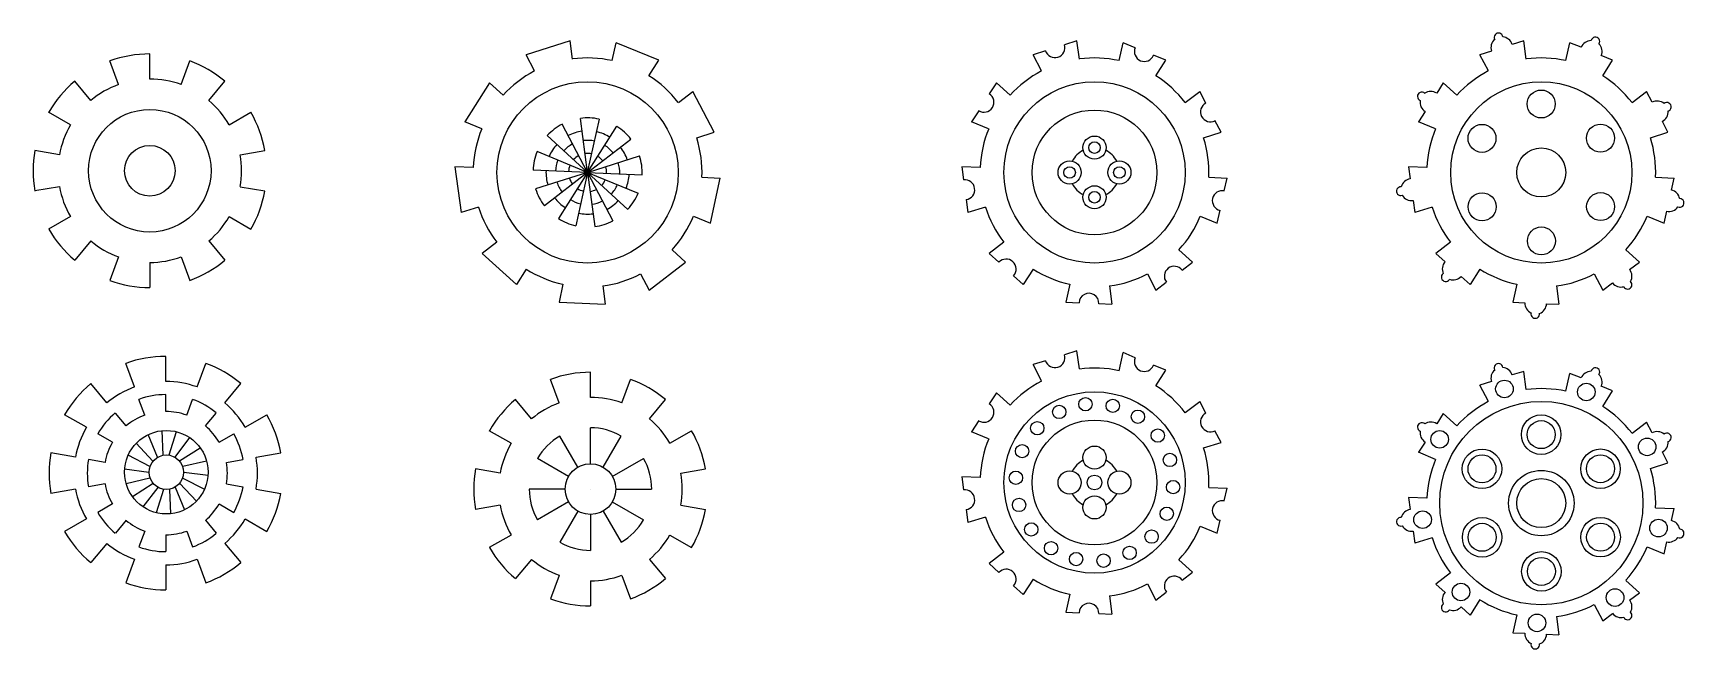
# Model space of a CAD drawing. Header units: inches. Extents: x 12 to 155, y 17 to 70.
import ezdxf

# ---------------------------------------------------------------- set-up
doc = ezdxf.new("R2010")
doc.units = ezdxf.units.IN
doc.header["$MEASUREMENT"] = 0
doc.layers.add('type', color=1, linetype='Continuous')

# ---------------------------------------------------------------- blocks, each defined once
blk = doc.blocks.new('*U7')
blk.add_line((-0.64, -0.84), (0.64, 0.84))
blk = doc.blocks.new('*U8')
at = {"layer": 'type', "color": 0, "linetype": 'ByBlock', "lineweight": -2, "transparency": 16777216}
for p, rotation in [((14.23, 23.62), 79.99999999999997), ((14.94, 24.16), 60), ((15.79, 24.42), 39.99999999999996), ((16.68, 24.38), 19.99999999999997), ((18.15, 23.43), 339.9999999999999), ((13.55, 22), 119.9999999999999), ((13.75, 22.87), 99.99999999999996), ((18.56, 22.64), 319.9999999999999), ((13.66, 21.12), 139.9999999999999), ((18.47, 20.89), 279.9999999999999), ((18.67, 21.75), 299.9999999999999), ((14.07, 20.33), 159.9999999999999), ((14.72, 19.72), 180), ((15.54, 19.38), 199.9999999999999), ((16.43, 19.34), 219.9999999999999), ((17.28, 19.6), 239.9999999999999), ((17.99, 20.14), 259.9999999999998)]:
    blk.add_blockref('*U7', p, dxfattribs=dict(at, rotation=rotation))
blk.add_blockref('*U7', (17.5, 24.03), dxfattribs=at)
blk = doc.blocks.new('*U11')
blk.add_circle((0, 0), 0.578)
blk = doc.blocks.new('*U12')
at = {"color": 0, "linetype": 'ByBlock', "lineweight": -2, "transparency": 16777216}
for p, rotation in [((103.16, 38.01), 319.9999999999997), ((105.52, 37.87), 299.9999999999997), ((100.89, 37.34), 339.9999999999999), ((107.69, 36.93), 279.9999999999997), ((109.41, 35.3), 259.9999999999998), ((97.68, 33.95), 19.99999999999999), ((110.46, 33.19), 239.9999999999997), ((97.14, 31.65), 39.99999999999996), ((110.74, 30.84), 219.9999999999997), ((97.41, 29.3), 59.99999999999997), ((110.19, 28.54), 199.9999999999998), ((98.47, 27.18), 79.99999999999991), ((108.88, 26.56), 180), ((100.18, 25.56), 99.99999999999991), ((106.98, 25.15), 159.9999999999998), ((102.35, 24.62), 119.9999999999998), ((104.72, 24.48), 139.9999999999998)]:
    blk.add_blockref('*U11', p, dxfattribs=dict(at, rotation=rotation))
blk.add_blockref('*U11', (98.99, 35.93), dxfattribs=at)
blk = doc.blocks.new('*U13')
at = {"layer": 'type'}
blk.add_circle((0, 0), 1.71, dxfattribs=at)
blk = doc.blocks.new('*U14')
at = {"layer": 'type', "color": 0, "linetype": 'ByBlock', "lineweight": -2, "transparency": 16777216}
blk.add_blockref('*U13', (142.58, 35.38), dxfattribs=at)
for p, rotation in [((137.46, 32.42), 59.99999999999997), ((147.71, 32.43), 300), ((137.47, 26.5), 119.9999999999999), ((147.72, 26.51), 239.9999999999999), ((142.6, 23.55), 180)]:
    blk.add_blockref('*U13', p, dxfattribs=dict(at, rotation=rotation))

msp = doc.modelspace()

# ---------------------------------------------------------------- linework, layer by layer
for p, q in [((58.58, 69.44), (54.77, 68.23)), ((58.79, 67.86), (58.58, 69.44)), ((62.22, 67.72), (62.56, 69.27)), ((66.25, 67.75), (62.56, 69.27)), ((99.7, 68.58), (98.62, 68.23)), ((102.42, 69.44), (101.34, 69.1)), ((102.63, 67.86), (102.42, 69.44)), ((106.07, 67.72), (106.41, 69.27)), ((107.46, 68.84), (106.41, 69.27)), ((138.28, 68.55), (137.27, 68.23)), ((141.08, 69.44), (140.07, 69.12)), ((141.29, 67.86), (141.08, 69.44)), ((144.72, 67.72), (145.06, 69.27)), ((146.04, 68.87), (145.06, 69.27)), ((19.5, 65.65), (18.76, 67.69)), ((22.22, 66.13), (22.22, 68.3)), ((24.93, 65.65), (25.67, 67.69)), ((55.51, 66.83), (54.77, 68.23)), ((65.4, 66.41), (66.25, 67.75)), ((99.35, 66.83), (98.62, 68.23)), ((110.1, 67.75), (109.05, 68.18)), ((109.24, 66.41), (110.1, 67.75)), ((138.01, 66.83), (137.27, 68.23)), ((148.75, 67.75), (147.78, 68.15)), ((147.9, 66.41), (148.75, 67.75)), ((17.12, 64.28), (15.73, 65.94)), ((27.32, 64.28), (28.71, 65.94)), ((51.61, 65.8), (49.47, 62.43)), ((52.78, 64.73), (51.61, 65.8)), ((95.45, 65.8), (94.84, 64.84)), ((96.63, 64.73), (95.45, 65.8)), ((134.11, 65.8), (133.54, 64.91)), ((135.28, 64.73), (134.11, 65.8)), ((67.94, 64.09), (69.2, 65.06)), ((71.05, 61.52), (69.2, 65.06)), ((111.78, 64.09), (113.04, 65.06)), ((113.57, 64.05), (113.04, 65.06)), ((150.44, 64.09), (151.7, 65.06)), ((152.19, 64.12), (151.7, 65.06)), ((15.35, 62.17), (13.47, 63.25)), ((29.09, 62.17), (30.96, 63.25)), ((93.92, 63.39), (93.31, 62.43)), ((132.53, 63.32), (131.97, 62.43)), ((50.94, 61.83), (49.47, 62.43)), ((69.53, 61.04), (71.05, 61.52)), ((94.78, 61.83), (93.31, 62.43)), ((113.37, 61.04), (114.89, 61.52)), ((114.89, 61.52), (114.36, 62.53)), ((133.44, 61.83), (131.97, 62.43)), ((152.03, 61.04), (153.54, 61.52)), ((153.54, 61.52), (153.06, 62.45)), ((14.41, 59.58), (12.27, 59.95)), ((30.03, 59.58), (32.16, 59.95)), ((48.61, 58.54), (49.14, 54.58)), ((50.2, 58.47), (48.61, 58.54)), ((69.98, 57.63), (71.57, 57.56)), ((70.71, 53.67), (71.57, 57.56)), ((94.04, 58.47), (92.46, 58.54)), ((92.46, 58.54), (92.61, 57.41)), ((113.83, 57.63), (115.42, 57.56)), ((115.17, 56.45), (115.42, 57.56)), ((132.7, 58.47), (131.11, 58.54)), ((131.11, 58.54), (131.25, 57.49)), ((152.48, 57.63), (154.07, 57.56)), ((153.84, 56.53), (154.07, 57.56)), ((14.41, 56.82), (12.27, 56.45)), ((30.03, 56.82), (32.16, 56.45)), ((92.83, 55.71), (92.98, 54.58)), ((50.65, 55.06), (49.14, 54.58)), ((69.24, 54.27), (70.71, 53.67)), ((94.5, 55.06), (92.98, 54.58)), ((113.09, 54.27), (114.56, 53.67)), ((114.56, 53.67), (114.8, 54.78)), ((131.5, 55.63), (131.64, 54.58)), ((133.15, 55.06), (131.64, 54.58)), ((151.74, 54.27), (153.21, 53.67)), ((153.21, 53.67), (153.44, 54.7)), ((15.35, 54.24), (13.47, 53.15)), ((29.09, 54.24), (30.96, 53.15)), ((17.12, 52.13), (15.73, 50.46)), ((27.32, 52.13), (28.71, 50.46)), ((52.24, 52.01), (50.98, 51.04)), ((96.09, 52.01), (94.83, 51.04)), ((134.74, 52.01), (133.48, 51.04)), ((19.5, 50.75), (18.76, 48.71)), ((22.22, 50.27), (22.22, 48.1)), ((24.93, 50.75), (25.67, 48.71)), ((50.98, 51.04), (53.93, 48.35)), ((65.41, 47.86), (68.57, 50.3)), ((67.4, 51.37), (68.57, 50.3)), ((94.83, 51.04), (95.67, 50.28)), ((111.24, 51.37), (112.42, 50.3)), ((111.52, 49.6), (112.42, 50.3)), ((133.48, 51.04), (134.26, 50.33)), ((149.9, 51.37), (151.07, 50.3)), ((150.23, 49.65), (151.07, 50.3)), ((54.78, 49.69), (53.93, 48.35)), ((64.67, 49.27), (65.41, 47.86)), ((96.94, 49.12), (97.77, 48.35)), ((98.63, 49.69), (97.77, 48.35)), ((108.52, 49.27), (109.25, 47.86)), ((109.25, 47.86), (110.15, 48.56)), ((135.65, 49.06), (136.43, 48.35)), ((137.28, 49.69), (136.43, 48.35)), ((147.17, 49.27), (147.91, 47.86)), ((57.96, 48.38), (57.62, 46.83)), ((61.4, 48.24), (61.61, 46.66)), ((101.81, 48.38), (101.46, 46.83)), ((105.24, 48.24), (105.45, 46.66)), ((140.46, 48.38), (140.12, 46.83)), ((143.89, 48.24), (144.1, 46.66)), ((147.91, 47.86), (148.75, 48.51)), ((57.62, 46.83), (61.61, 46.66)), ((101.46, 46.83), (102.6, 46.78)), ((104.32, 46.71), (105.45, 46.66)), ((140.12, 46.83), (141.17, 46.78)), ((143.05, 46.7), (144.1, 46.66)), ((20.89, 39.5), (20.15, 41.54)), ((23.6, 39.98), (23.6, 42.15)), ((26.31, 39.5), (27.06, 41.54)), ((99.7, 41.77), (98.62, 41.43)), ((99.35, 40.02), (98.62, 41.43)), ((102.42, 42.63), (101.34, 42.29)), ((102.63, 41.06), (102.42, 42.63)), ((106.07, 40.91), (106.41, 42.47)), ((107.46, 42.03), (106.41, 42.47)), ((57.62, 38.12), (56.88, 40.16)), ((60.34, 38.6), (60.34, 40.77)), ((63.05, 38.12), (63.79, 40.16)), ((110.1, 40.94), (109.05, 41.38)), ((109.24, 39.6), (110.1, 40.94)), ((141.08, 40.85), (140.07, 40.54)), ((141.29, 39.28), (141.08, 40.85)), ((144.72, 39.13), (145.06, 40.68)), ((146.04, 40.28), (145.06, 40.68)), ((18.5, 38.13), (17.11, 39.79)), ((28.7, 38.13), (30.09, 39.79)), ((95.45, 39), (94.84, 38.04)), ((96.63, 37.92), (95.45, 39)), ((138.28, 39.97), (137.27, 39.65)), ((138.01, 38.24), (137.27, 39.65)), ((148.75, 39.16), (147.78, 39.57)), ((147.9, 37.82), (148.75, 39.16)), ((55.24, 36.74), (53.85, 38.41)), ((65.44, 36.74), (66.83, 38.41)), ((111.78, 37.28), (113.04, 38.25)), ((113.57, 37.24), (113.04, 38.25)), ((134.11, 37.22), (133.54, 36.32)), ((135.28, 36.14), (134.11, 37.22)), ((16.73, 36.02), (14.85, 37.1)), ((30.47, 36.02), (32.35, 37.1)), ((53.47, 34.63), (51.59, 35.72)), ((60.34, 32.85), (60.34, 35.96)), ((67.21, 34.63), (69.08, 35.72)), ((93.92, 36.59), (93.31, 35.63)), ((114.89, 34.71), (114.36, 35.72)), ((150.44, 35.5), (151.7, 36.47)), ((152.19, 35.53), (151.7, 36.47)), ((59.24, 32.56), (57.69, 35.25)), ((61.43, 32.56), (62.99, 35.25)), ((94.78, 35.02), (93.31, 35.63)), ((113.37, 34.23), (114.89, 34.71)), ((132.53, 34.74), (131.97, 33.85)), ((15.79, 33.43), (13.65, 33.8)), ((31.41, 33.43), (33.55, 33.8)), ((58.44, 31.76), (55.75, 33.32)), ((62.23, 31.76), (64.92, 33.32)), ((133.44, 33.24), (131.97, 33.85)), ((152.03, 32.45), (153.54, 32.93)), ((153.54, 32.93), (153.06, 33.87)), ((52.53, 32.05), (50.39, 32.42)), ((68.15, 32.05), (70.28, 32.42)), ((94.04, 31.66), (92.46, 31.73)), ((92.46, 31.73), (92.61, 30.6)), ((15.79, 30.67), (13.65, 30.3)), ((31.41, 30.67), (33.55, 30.3)), ((58.15, 30.67), (55.04, 30.67)), ((60.34, 30.67), (60.34, 30.67)), ((62.52, 30.67), (65.63, 30.67)), ((113.83, 30.82), (115.42, 30.76)), ((115.17, 29.65), (115.42, 30.76)), ((52.53, 29.29), (50.39, 28.91)), ((58.44, 29.57), (55.75, 28.02)), ((59.24, 28.77), (57.69, 26.08)), ((61.43, 28.77), (62.99, 26.08)), ((62.23, 29.57), (64.92, 28.02)), ((68.15, 29.29), (70.28, 28.91)), ((92.83, 28.9), (92.98, 27.77)), ((132.7, 29.88), (131.11, 29.95)), ((131.11, 29.95), (131.25, 28.9)), ((152.48, 29.04), (154.07, 28.98)), ((153.84, 27.95), (154.07, 28.98)), ((16.73, 28.09), (14.85, 27)), ((30.47, 28.09), (32.35, 27)), ((60.34, 28.48), (60.34, 25.37)), ((94.5, 28.25), (92.98, 27.77)), ((113.09, 27.47), (114.56, 26.86)), ((114.56, 26.86), (114.8, 27.97)), ((18.5, 25.98), (17.11, 24.31)), ((28.7, 25.98), (30.09, 24.31)), ((53.47, 26.7), (51.59, 25.62)), ((67.21, 26.7), (69.08, 25.62)), ((131.5, 27.04), (131.64, 25.99)), ((133.15, 26.47), (131.64, 25.99)), ((153.21, 25.08), (153.44, 26.11)), ((20.89, 24.6), (20.15, 22.56)), ((26.31, 24.6), (27.06, 22.56)), ((55.24, 24.59), (53.85, 22.93)), ((65.44, 24.59), (66.83, 22.93)), ((96.09, 25.21), (94.83, 24.24)), ((111.24, 24.56), (112.42, 23.49)), ((151.74, 25.69), (153.21, 25.08)), ((23.6, 24.12), (23.6, 21.95)), ((57.62, 23.21), (56.88, 21.18)), ((63.05, 23.21), (63.79, 21.18)), ((94.83, 24.24), (95.67, 23.47)), ((98.63, 22.89), (97.77, 21.55)), ((111.52, 22.8), (112.42, 23.49)), ((134.74, 23.43), (133.48, 22.46)), ((60.34, 22.74), (60.34, 20.57)), ((96.94, 22.31), (97.77, 21.55)), ((101.81, 21.58), (101.46, 20.02)), ((105.24, 21.43), (105.45, 19.85)), ((108.52, 22.47), (109.25, 21.06)), ((109.25, 21.06), (110.15, 21.75)), ((133.48, 22.46), (134.26, 21.74)), ((149.9, 22.78), (151.07, 21.71)), ((150.23, 21.07), (151.07, 21.71)), ((101.46, 20.02), (102.6, 19.97)), ((135.65, 20.48), (136.43, 19.77)), ((137.28, 21.11), (136.43, 19.77)), ((147.17, 20.69), (147.91, 19.28)), ((104.32, 19.9), (105.45, 19.85)), ((140.46, 19.8), (140.12, 18.24)), ((143.89, 19.65), (144.1, 18.07)), ((147.91, 19.28), (148.75, 19.92)), ((140.12, 18.24), (141.17, 18.2)), ((143.05, 18.12), (144.1, 18.07))]:
    msp.add_line(p, q)
for centre, radius in [((142.58, 63.97), 1.21), ((137.46, 61), 1.21), ((147.71, 61.02), 1.21), ((142.59, 58.05), 2.12), ((137.47, 55.08), 1.21), ((147.72, 55.1), 1.21), ((142.6, 52.13), 1.21), ((142.58, 35.38), 1.21), ((137.46, 32.42), 1.21), ((147.71, 32.43), 1.21), ((142.59, 29.46), 2.12), ((137.47, 26.5), 1.21), ((147.72, 26.51), 1.21), ((142.6, 23.55), 1.21)]:
    msp.add_circle(centre, radius)
for centre, radius, start, end in [((138.89, 69.73), 0.374, 6.0894, 209.0584), ((100.52, 68.84), 0.859, 197.5739, 17.5739), ((108.25, 68.51), 0.859, 157.5739, 337.5739), ((139.17, 68.84), 0.939, 130.543, 197.5739), ((139.17, 68.84), 0.939, 17.5739, 84.6048), ((146.91, 68.51), 0.939, 90.543, 157.5739), ((147.27, 69.38), 0.374, 326.0894, 169.0584), ((146.91, 68.51), 0.939, 337.5739, 44.6048), ((22.22, 58.2), 10.1, 90, 110), ((22.22, 58.2), 10.1, 50, 70), ((60.09, 58.05), 9.9, 77.5739, 97.5739), ((103.94, 58.05), 9.9, 77.5739, 97.5739), ((142.59, 58.05), 9.9, 77.5739, 97.5739), ((22.22, 58.2), 10.1, 130, 150), ((22.22, 58.2), 7.93, 70, 90), ((60.09, 58.05), 9.9, 117.5739, 137.5739), ((60.09, 58.05), 9.9, 37.5739, 57.5739), ((103.94, 58.05), 9.9, 117.5739, 137.5739), ((103.94, 58.05), 9.9, 37.5739, 57.5739), ((142.59, 58.05), 9.9, 117.5739, 137.5739), ((142.59, 58.05), 9.9, 37.5739, 57.5739), ((22.22, 58.2), 7.93, 110, 130), ((22.22, 58.2), 7.93, 30, 50), ((94.38, 64.12), 0.859, 237.5739, 57.5739), ((132.25, 64.62), 0.374, 46.0894, 249.0584), ((133.04, 64.12), 0.939, 170.543, 237.5739), ((133.04, 64.12), 0.939, 57.5739, 124.6048), ((22.22, 58.2), 10.1, 10, 30), ((113.97, 63.29), 0.859, 117.5739, 297.5739), ((152.62, 63.29), 0.939, 50.543, 117.5739), ((152.62, 63.29), 0.939, 297.5739, 4.6048), ((153.45, 63.72), 0.374, 286.0894, 129.0584), ((22.22, 58.2), 7.93, 150, 170), ((60.09, 58.05), 9.9, 157.5739, 177.5739), ((103.94, 58.05), 9.9, 157.5739, 177.5739), ((142.59, 58.05), 9.9, 157.5739, 177.5739), ((60.09, 58.05), 9.9, 357.5739, 17.5739), ((103.94, 58.05), 9.9, 357.5739, 17.5739), ((142.59, 58.05), 9.9, 357.5739, 17.5739), ((22.22, 58.2), 10.1, 170, 190), ((22.22, 58.2), 7.93, 350, 10), ((92.72, 56.56), 0.859, 277.5739, 97.5739), ((131.37, 56.56), 0.939, 97.5739, 164.6048), ((22.22, 58.2), 7.93, 190, 210), ((22.22, 58.2), 10.1, 330, 350), ((114.99, 55.61), 0.859, 77.5739, 257.5739), ((130.44, 56.43), 0.374, 86.0894, 289.0584), ((131.37, 56.56), 0.939, 210.543, 277.5739), ((153.64, 55.61), 0.939, 10.543, 77.5739), ((154.56, 55.41), 0.374, 246.0894, 89.0584), ((60.09, 58.05), 9.9, 197.5739, 217.5739), ((60.09, 58.05), 9.9, 317.5739, 337.5739), ((103.94, 58.05), 9.9, 197.5739, 217.5739), ((103.94, 58.05), 9.9, 317.5739, 337.5739), ((142.59, 58.05), 9.9, 197.5739, 217.5739), ((142.59, 58.05), 9.9, 317.5739, 337.5739), ((153.64, 55.61), 0.939, 257.5739, 324.6048), ((22.22, 58.2), 10.1, 210, 230), ((22.22, 58.2), 7.93, 310, 330), ((22.22, 58.2), 7.93, 230, 250), ((22.22, 58.2), 7.93, 270, 290), ((22.22, 58.2), 10.1, 290, 310), ((96.3, 49.7), 0.859, 317.5739, 137.5739), ((134.96, 49.7), 0.939, 137.5739, 204.6048), ((22.22, 58.2), 10.1, 250, 270), ((60.09, 58.05), 9.9, 237.5739, 257.5739), ((60.09, 58.05), 9.9, 277.5739, 297.5739), ((103.94, 58.05), 9.9, 237.5739, 257.5739), ((103.94, 58.05), 9.9, 277.5739, 297.5739), ((110.84, 49.08), 0.859, 37.5739, 217.5739), ((134.32, 49), 0.374, 126.0894, 329.0584), ((134.96, 49.7), 0.939, 250.543, 317.5739), ((142.59, 58.05), 9.9, 237.5739, 257.5739), ((142.59, 58.05), 9.9, 277.5739, 297.5739), ((150.06, 48.34), 0.374, 206.0894, 49.0584), ((149.49, 49.08), 0.939, 330.543, 37.5739), ((103.46, 46.74), 0.859, 357.5739, 177.5739), ((149.49, 49.08), 0.939, 217.5739, 284.6048), ((142.11, 46.74), 0.939, 177.5739, 244.6048), ((142.07, 45.81), 0.374, 166.0894, 9.0584), ((142.11, 46.74), 0.939, 290.543, 357.5739), ((23.6, 32.05), 10.1, 90, 110), ((23.6, 32.05), 10.1, 50, 70), ((100.52, 42.03), 0.859, 197.5739, 17.5739), ((108.25, 41.7), 0.859, 157.5739, 337.5739), ((138.89, 41.15), 0.374, 6.0894, 209.0584), ((60.34, 30.67), 10.1, 90, 110), ((60.34, 30.67), 10.1, 50, 70), ((103.94, 31.24), 9.9, 117.5739, 137.5739), ((103.94, 31.24), 9.9, 77.5739, 97.5739), ((139.17, 40.25), 0.939, 130.543, 197.5739), ((139.17, 40.25), 0.939, 17.5739, 84.6048), ((146.91, 39.92), 0.939, 90.543, 157.5739), ((147.27, 40.79), 0.374, 326.0894, 169.0584), ((146.91, 39.92), 0.939, 337.5739, 44.6048), ((23.6, 32.05), 10.1, 130, 150), ((23.6, 32.05), 7.93, 110, 130), ((23.6, 32.05), 7.93, 70, 90), ((60.34, 30.67), 7.93, 70, 90), ((103.94, 31.24), 9.9, 37.5739, 57.5739), ((142.59, 29.46), 9.9, 77.5739, 97.5739), ((23.6, 32.05), 7.93, 30, 50), ((60.34, 30.67), 10.1, 130, 150), ((60.34, 30.67), 7.93, 110, 130), ((94.38, 37.31), 0.859, 237.5739, 57.5739), ((113.97, 36.48), 0.859, 117.5739, 297.5739), ((142.59, 29.46), 9.9, 117.5739, 137.5739), ((142.59, 29.46), 9.9, 37.5739, 57.5739), ((23.6, 32.05), 7.93, 150, 170), ((23.6, 32.05), 10.1, 10, 30), ((60.34, 30.67), 5.3, 60, 90), ((60.34, 30.67), 7.93, 30, 50), ((60.34, 30.67), 10.1, 10, 30), ((132.25, 36.04), 0.374, 46.0894, 249.0584), ((133.04, 35.53), 0.939, 57.5739, 124.6048), ((60.34, 30.67), 7.93, 150, 170), ((60.34, 30.67), 5.3, 120, 150), ((103.94, 31.24), 9.9, 157.5739, 177.5739), ((133.04, 35.53), 0.939, 170.543, 237.5739), ((152.62, 34.7), 0.939, 50.543, 117.5739), ((152.62, 34.7), 0.939, 297.5739, 4.6048), ((153.45, 35.14), 0.374, 286.0894, 129.0584), ((23.6, 32.05), 10.1, 170, 190), ((23.6, 32.05), 7.93, 350, 10), ((60.34, 30.67), 5.3, 0, 30), ((103.94, 31.24), 9.9, 357.5739, 17.5739), ((142.59, 29.46), 9.9, 157.5739, 177.5739), ((60.34, 30.67), 10.1, 170, 190), ((60.34, 30.67), 7.93, 350, 10), ((142.59, 29.46), 9.9, 357.5739, 17.5739), ((23.6, 32.05), 7.93, 190, 210), ((23.6, 32.05), 10.1, 330, 350), ((60.34, 30.67), 5.3, 180, 210), ((92.72, 29.75), 0.859, 277.5739, 97.5739), ((60.34, 30.67), 7.93, 190, 210), ((60.34, 30.67), 10.1, 330, 350), ((114.99, 28.81), 0.859, 77.5739, 257.5739), ((131.37, 27.97), 0.939, 97.5739, 164.6048), ((23.6, 32.05), 7.93, 310, 330), ((60.34, 30.67), 5.3, 300, 330), ((103.94, 31.24), 9.9, 197.5739, 217.5739), ((103.94, 31.24), 9.9, 317.5739, 337.5739), ((130.44, 27.85), 0.374, 86.0894, 289.0584), ((131.37, 27.97), 0.939, 210.543, 277.5739), ((153.64, 27.03), 0.939, 10.543, 77.5739), ((154.56, 26.83), 0.374, 246.0894, 89.0584), ((23.6, 32.05), 10.1, 210, 230), ((23.6, 32.05), 7.93, 230, 250), ((60.34, 30.67), 5.3, 240, 270), ((60.34, 30.67), 7.93, 310, 330), ((142.59, 29.46), 9.9, 197.5739, 217.5739), ((153.64, 27.03), 0.939, 257.5739, 324.6048), ((23.6, 32.05), 7.93, 270, 290), ((23.6, 32.05), 10.1, 290, 310), ((60.34, 30.67), 10.1, 210, 230), ((60.34, 30.67), 7.93, 230, 250), ((142.59, 29.46), 9.9, 317.5739, 337.5739), ((60.34, 30.67), 7.93, 270, 290), ((60.34, 30.67), 10.1, 290, 310), ((96.3, 22.89), 0.859, 317.5739, 137.5739), ((103.94, 31.24), 9.9, 237.5739, 257.5739), ((110.84, 22.28), 0.859, 37.5739, 217.5739), ((23.6, 32.05), 10.1, 250, 270), ((103.94, 31.24), 9.9, 277.5739, 297.5739), ((134.96, 21.11), 0.939, 137.5739, 204.6048), ((60.34, 30.67), 10.1, 250, 270), ((103.46, 19.94), 0.859, 357.5739, 177.5739), ((134.32, 20.42), 0.374, 126.0894, 329.0584), ((134.96, 21.11), 0.939, 250.543, 317.5739), ((142.59, 29.46), 9.9, 237.5739, 257.5739), ((142.59, 29.46), 9.9, 277.5739, 297.5739), ((150.06, 19.75), 0.374, 206.0894, 49.0584), ((149.49, 20.5), 0.939, 330.543, 37.5739), ((149.49, 20.5), 0.939, 217.5739, 284.6048), ((142.11, 18.16), 0.939, 177.5739, 244.6048), ((142.07, 17.22), 0.374, 166.0894, 9.0584), ((142.11, 18.16), 0.939, 290.543, 357.5739)]:
    msp.add_arc(centre, radius, start, end)
at = {"layer": 'Defpoints'}
for centre, radius in [((22.22, 58.2), 2.19), ((103.94, 60.2), 0.5), ((101.79, 58.05), 0.5), ((106.09, 58.05), 0.5), ((103.94, 55.9), 0.5), ((23.65, 32.13), 1.49)]:
    msp.add_circle(centre, radius, dxfattribs=at)
at = {"layer": 'type'}
for p, q in [((60.09, 58.05), (57.9, 62.24)), ((60.09, 58.05), (59.47, 62.73)), ((60.09, 58.05), (61.11, 62.66)), ((60.09, 58.05), (62.62, 62.04)), ((60.09, 58.05), (56.6, 61.24)), ((60.09, 58.05), (63.83, 60.93)), ((60.09, 58.05), (55.72, 59.85)), ((60.09, 58.05), (64.59, 59.48)), ((60.09, 58.05), (55.37, 58.25)), ((60.09, 58.05), (55.59, 56.62)), ((60.09, 58.05), (56.35, 55.17)), ((60.09, 58.05), (57.56, 54.06)), ((60.09, 58.05), (59.07, 53.44)), ((60.09, 58.05), (60.71, 53.37)), ((60.09, 58.05), (62.28, 53.86)), ((60.09, 58.05), (63.58, 54.86)), ((60.09, 58.05), (64.46, 56.25)), ((60.09, 58.05), (64.81, 57.85)), ((23.6, 37.38), (23.6, 38.84)), ((20.18, 36.13), (19.24, 37.25)), ((21.78, 37.06), (21.28, 38.43)), ((25.42, 37.06), (25.92, 38.43)), ((27.03, 36.13), (27.96, 37.25)), ((18.99, 34.72), (17.72, 35.44)), ((28.22, 34.72), (29.48, 35.44)), ((18.35, 32.98), (16.92, 33.23)), ((28.85, 32.98), (30.28, 33.23)), ((18.35, 31.13), (16.92, 30.87)), ((28.85, 31.13), (30.28, 30.87)), ((18.99, 29.39), (17.72, 28.66)), ((28.22, 29.39), (29.48, 28.66)), ((20.18, 27.97), (19.24, 26.85)), ((27.03, 27.97), (27.96, 26.85)), ((21.78, 27.04), (21.28, 25.67)), ((23.6, 26.72), (23.6, 25.26)), ((25.42, 27.04), (25.92, 25.67))]:
    msp.add_line(p, q, dxfattribs=at)
for centre, radius in [((60.09, 58.05), 7.84), ((103.94, 58.05), 7.84), ((142.59, 58.05), 7.84), ((22.22, 58.2), 5.3), ((103.94, 58.05), 5.4), ((103.94, 60.2), 1), ((101.79, 58.05), 1), ((106.09, 58.05), 1), ((103.94, 55.9), 1), ((139.4, 39.33), 0.76), ((103.94, 31.24), 7.84), ((146.48, 39.07), 0.76), ((142.59, 29.46), 8.79), ((23.65, 32.13), 3.61), ((103.94, 31.24), 5.4), ((133.8, 34.97), 0.76), ((103.94, 33.39), 1), ((151.75, 34.32), 0.76), ((60.34, 30.67), 2.19), ((101.79, 31.24), 1), ((103.94, 31.24), 0.636), ((106.09, 31.24), 1), ((142.59, 29.46), 2.83), ((103.94, 29.09), 1), ((132.32, 28.03), 0.76), ((152.73, 27.3), 0.76), ((135.64, 21.77), 0.76), ((148.97, 21.29), 0.76), ((142.22, 19.1), 0.76)]:
    msp.add_circle(centre, radius, dxfattribs=at)
for centre, radius, start, end in [((60.09, 58.05), 4.72, 117.5739, 137.5739), ((60.09, 58.05), 3.6, 97.5739, 117.5739), ((60.09, 58.05), 4.72, 77.5739, 97.5739), ((60.09, 58.05), 3.6, 57.5739, 77.5739), ((60.09, 58.05), 4.72, 37.5739, 57.5739), ((60.09, 58.05), 3.6, 137.5739, 157.5739), ((60.09, 58.05), 2.78, 117.5739, 137.5739), ((60.09, 58.05), 2.78, 77.5739, 97.5739), ((60.09, 58.05), 2.78, 37.5739, 57.5739), ((60.09, 58.05), 3.6, 17.5739, 37.5739), ((60.09, 58.05), 4.72, 157.5739, 177.5739), ((60.09, 58.05), 2.78, 157.5739, 177.5739), ((60.09, 58.05), 1.65, 157.5739, 177.5739), ((60.09, 58.05), 1.65, 117.5739, 137.5739), ((60.09, 58.05), 1.65, 77.5739, 97.5739), ((60.09, 58.05), 1.65, 37.5739, 57.5739), ((60.09, 58.05), 2.78, 357.5739, 17.5739), ((60.09, 58.05), 4.72, 357.5739, 17.5739), ((103.94, 58.05), 2.15, 116.8906, 153.1094), ((103.94, 58.05), 2.15, 26.8906, 63.1094), ((60.09, 58.05), 3.6, 177.5739, 197.5739), ((60.09, 58.05), 2.78, 197.5739, 217.5739), ((60.09, 58.05), 1.65, 197.5739, 217.5739), ((60.09, 58.05), 1.65, 317.5739, 337.5739), ((60.09, 58.05), 1.65, 357.5739, 17.5739), ((60.09, 58.05), 3.6, 337.5739, 357.5739), ((60.09, 58.05), 4.72, 197.5739, 217.5739), ((60.09, 58.05), 3.6, 217.5739, 237.5739), ((60.09, 58.05), 2.78, 237.5739, 257.5739), ((60.09, 58.05), 1.65, 237.5739, 257.5739), ((60.09, 58.05), 1.65, 277.5739, 297.5739), ((60.09, 58.05), 2.78, 317.5739, 337.5739), ((60.09, 58.05), 4.72, 317.5739, 337.5739), ((103.94, 58.05), 2.15, 206.8906, 243.1094), ((103.94, 58.05), 2.15, 296.8906, 333.1094), ((60.09, 58.05), 3.6, 257.5739, 277.5739), ((60.09, 58.05), 2.78, 277.5739, 297.5739), ((60.09, 58.05), 3.6, 297.5739, 317.5739), ((60.09, 58.05), 4.72, 237.5739, 257.5739), ((60.09, 58.05), 4.72, 277.5739, 297.5739), ((23.6, 32.05), 6.79, 90, 110), ((23.6, 32.05), 6.79, 130, 150), ((23.6, 32.05), 5.33, 70, 90), ((23.6, 32.05), 6.79, 50, 70), ((23.6, 32.05), 5.33, 110, 130), ((23.6, 32.05), 5.33, 30, 50), ((23.6, 32.05), 5.33, 150, 170), ((23.6, 32.05), 6.79, 10, 30), ((23.6, 32.05), 6.79, 170, 190), ((23.6, 32.05), 5.33, 350, 10), ((103.94, 31.24), 2.15, 116.8906, 153.1094), ((103.94, 31.24), 2.15, 26.8906, 63.1094), ((23.6, 32.05), 5.33, 190, 210), ((23.6, 32.05), 6.79, 330, 350), ((103.94, 31.24), 2.15, 206.8906, 243.1094), ((103.94, 31.24), 2.15, 296.8906, 333.1094), ((23.6, 32.05), 6.79, 210, 230), ((23.6, 32.05), 5.33, 310, 330), ((23.6, 32.05), 5.33, 230, 250), ((23.6, 32.05), 5.33, 270, 290), ((23.6, 32.05), 6.79, 290, 310), ((23.6, 32.05), 6.79, 250, 270)]:
    msp.add_arc(centre, radius, start, end, dxfattribs=at)

# ---------------------------------------------------------------- block references
msp.add_blockref('*U12', (0, 0))
for name, p in [('*U8', (7.54, 10.25)), ('*U14', (0, 0))]:
    msp.add_blockref(name, p, dxfattribs=at)

doc.saveas('drawing.dxf')
